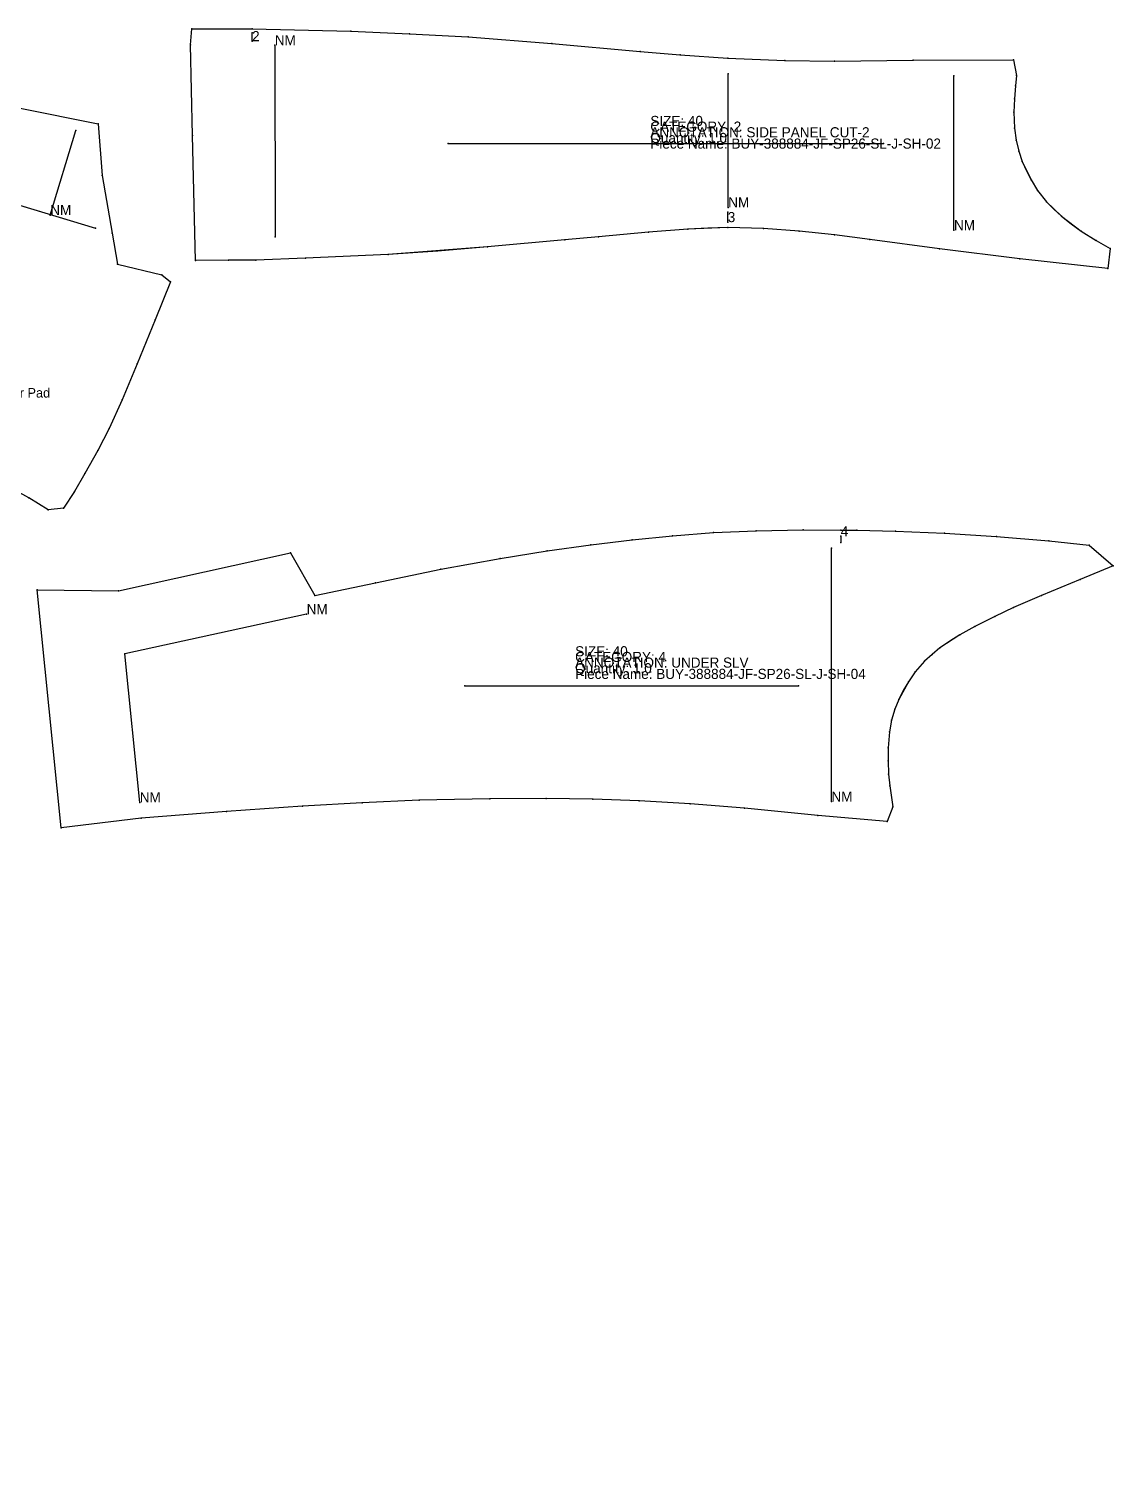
# Model space of a CAD drawing. Extents: x 0 to 88.2, y -0.1 to 37.4.
# Drawn here: x 28.69 to 55.52, y 1.75 to 37.39 of the extents above; entities that cross this region are included whole.
import ezdxf

# ---------------------------------------------------------------- set-up
doc = ezdxf.new("R2010")
doc.units = 0

# ---------------------------------------------------------------- blocks, each defined once
blk = doc.blocks.new('BUY-388884-JF-SP26-SL-J-SH-01_40')
at = {"layer": '1'}
for points in [[(1.2035, 32.8395), (1.2596, 33.8748), (1.7503, 34.9284), (2.3394, 35.5161), (3.0404, 35.9955), (4.5432, 36.6204), (6.9909, 37.1449), (7.5167, 37.2145), (8.618, 37.3194), (9.6192, 37.3773), (10.5366, 37.3903), (12.9979, 37.3865), (14.9663, 37.3831), (15.6615, 37.3534), (16.1198, 37.3339), (16.9328, 37.2929), (18.2757, 37.1989), (20.1391, 36.9662), (22.051, 36.6309), (24.5077, 36.1925), (27.1652, 35.692), (28.4767, 35.4282), (30.4065, 35.0399)], [(30.4065, 35.0399), (30.5025, 33.7591), (30.5025, 33.7591), (30.7493, 32.3377), (30.8837, 31.5639)], [(0, 32.5254), (0.2916, 32.8395), (1.2035, 32.8395)], [(0.4333, 26.7179), (0, 32.5254)], [(11.5008, 31.5987), (11.4862, 27.3405)], [(11.7878, 26.5994), (11.4989, 30.6916), (11.5008, 31.5987)], [(30.8837, 31.5639), (31.9813, 31.3022), (32.1934, 31.1286)], [(32.1934, 31.1286), (31.8126, 30.1933), (31.3743, 29.1035), (30.9967, 28.2075), (30.6788, 27.505), (30.4008, 26.9566), (30.0791, 26.3839), (29.8163, 25.9419), (29.5463, 25.5292), (29.1709, 25.4903)], [(29.1709, 25.4903), (28.6872, 25.7836), (28.0669, 26.1333), (27.4938, 26.4276), (26.9302, 26.6956), (26.4099, 26.9173), (25.8372, 27.1379), (25.8372, 27.1379), (25.4129, 27.2663), (24.9922, 27.3675), (24.5606, 27.4476), (24.135, 27.5022), (23.9127, 27.5138), (23.7037, 27.5247), (23.2717, 27.5283), (22.9069, 27.5037), (22.6351, 27.4655), (22.4306, 27.4226), (22.4306, 27.4226), (22.2373, 27.3641), (22.0624, 27.2934), (21.9169, 27.2199), (21.781, 27.1345), (21.6463, 27.0265), (21.5086, 26.8835), (21.3944, 26.7225), (21.2919, 26.5492), (21.2919, 26.5492), (21.2118, 26.3858), (21.113, 26.1366), (21.0269, 25.8982)], [(11.4862, 27.3405), (9.3385, 27.1408), (7.2634, 26.9716), (5.8148, 26.8893), (4.3652, 26.826), (1.9323, 26.7578), (1.9323, 26.7578), (0.4333, 26.7179)], [(21.0269, 25.8982), (18.7586, 26.3026), (17.6564, 26.4758), (16.5517, 26.6292), (15.589, 26.7189), (14.4889, 26.7721), (13.4844, 26.7367), (11.7878, 26.5994)]]:
    blk.add_lwpolyline(points, dxfattribs=at)
at = {"layer": '10'}
for p, q in [((22.7917, 33.0032), (22.7917, 32.0032)), ((10.1249, 31.1739), (10.1249, 30.6159)), ((22.4306, 27.7116), (22.4306, 28.319)), ((1.9323, 27.0134), (1.9323, 27.1518))]:
    blk.add_line(p, q, dxfattribs=at)
at = {"layer": '11'}
blk.add_lwpolyline([(11.4988, 31.101), (13.902, 31.101), (13.961, 31.1994), (14.0201, 31.101), (14.3595, 31.101), (17.6164, 31.101)], dxfattribs=at)
at = {"layer": '2'}
for p in [(10.5366, 37.3903), (13.961, 37.1007), (14.9602, 37.1071), (14.9663, 37.3831), (2.5002, 36.47), (2.5002, 36.47), (14.4679, 36.47), (19.6212, 36.47), (19.6212, 36.47), (14.4679, 35.6824), (27.1652, 35.692), (30.4065, 35.0399), (30.4065, 35.0399), (29.8524, 34.8703), (5.5334, 33.5105), (21.64, 33.5105), (30.5025, 33.7591), (30.5025, 33.7591), (0.2916, 32.8395), (1.2035, 32.8395), (1.2035, 32.8395), (22.7917, 33.0032), (22.7917, 33.0032), (22.7917, 33.0032), (22.7917, 33.0032), (23.5418, 33.0032), (23.5418, 33.0032), (23.9168, 33.0032), (0, 32.5254), (0, 32.5254), (29.2208, 32.7829), (30.3358, 32.456), (30.7493, 32.3377), (1.564, 31.7237), (11.6888, 31.7237), (22.7917, 32.0032), (11.5008, 31.5987), (11.5008, 31.5987), (13.961, 31.476), (30.8837, 31.5639), (30.8837, 31.5639), (10.1249, 31.1739), (10.1249, 31.1739), (10.7591, 31.1739), (11.4988, 31.101), (13.902, 31.101), (13.961, 31.1994), (14.0201, 31.101), (14.3595, 31.101), (17.6164, 31.101), (31.9813, 31.3022), (32.1934, 31.1286), (32.1934, 31.1286), (11.4989, 30.6916), (13.961, 30.726), (10.1249, 30.6159), (31.8126, 30.1933), (22.7917, 29.3244), (23.5428, 29.3244), (23.5428, 29.3244), (23.5428, 29.3244), (24.3063, 29.2549), (24.3063, 29.2549), (24.3063, 29.2549), (22.4306, 28.319), (24.2818, 27.8806), (22.4306, 27.7116), (1.9323, 27.1518), (2.5002, 27.1679), (11.4862, 27.3405), (11.4862, 27.3405), (13.961, 27.1558), (22.4306, 27.4226), (25.8372, 27.1379), (1.9323, 27.0134), (1.9323, 26.7578), (1.9323, 26.7578), (0.4333, 26.7179), (0.4333, 26.7179), (11.7878, 26.5994), (11.7878, 26.5994), (19.6212, 26.5491), (21.2919, 26.5492), (30.0791, 26.3839), (21.0269, 25.8982), (21.0269, 25.8982), (29.1709, 25.4903), (29.1709, 25.4903), (29.5463, 25.5292)]:
    blk.add_point(p, dxfattribs=at)
at = {"layer": '3'}
for p in [(6.9909, 37.1449), (7.5167, 37.2145), (8.618, 37.3194), (9.6192, 37.3773), (12.9979, 37.3865), (15.6615, 37.3534), (16.1198, 37.3339), (16.9328, 37.2929), (18.2757, 37.1989), (20.1391, 36.9662), (4.5432, 36.6204), (22.051, 36.6309), (3.0404, 35.9955), (24.5077, 36.1925), (2.3394, 35.5161), (28.4767, 35.4282), (1.7503, 34.9284), (1.2596, 33.8748), (31.3743, 29.1035), (30.9967, 28.2075), (22.6351, 27.4655), (22.9069, 27.5037), (23.2717, 27.5283), (23.7037, 27.5247), (23.9127, 27.5138), (24.135, 27.5022), (24.5606, 27.4476), (30.6788, 27.505), (9.3385, 27.1408), (21.781, 27.1345), (21.9169, 27.2199), (22.0624, 27.2934), (22.2373, 27.3641), (22.4306, 27.4226), (24.9922, 27.3675), (25.4129, 27.2663), (25.8372, 27.1379), (4.3652, 26.826), (5.8148, 26.8893), (7.2634, 26.9716), (13.4844, 26.7367), (14.4889, 26.7721), (21.5086, 26.8835), (21.6463, 27.0265), (26.4099, 26.9173), (30.4008, 26.9566), (15.589, 26.7189), (16.5517, 26.6292), (17.6564, 26.4758), (21.2118, 26.3858), (21.2919, 26.5492), (21.3944, 26.7225), (26.9302, 26.6956), (27.4938, 26.4276), (18.7586, 26.3026), (21.113, 26.1366), (28.0669, 26.1333), (28.6872, 25.7836), (29.8163, 25.9419)]:
    blk.add_point(p, dxfattribs=at)
at = {"layer": '4'}
for p in [(7.5167, 37.2145, 0.1181), (12.9979, 37.3865, 0.1181), (14.9663, 37.3831, 0.1181), (16.9328, 37.2929, 0.1181), (22.051, 36.6309, 0.1181), (28.4767, 35.4282, 0.1181), (30.5025, 33.7591, 0.1181), (30.7493, 32.3377, 0.1181), (31.8126, 30.1933, 0.1181), (23.9127, 27.5138, 0.1181), (22.4306, 27.4226, 0.1181), (25.8372, 27.1379, 0.1181), (1.9323, 26.7578, 0.1181), (16.5517, 26.6292, 0.1181), (21.2919, 26.5492, 0.1181), (30.0791, 26.3839, 0.1181)]:
    blk.add_point(p, dxfattribs=at)
at = {"layer": '5'}
blk.add_line((5.5334, 33.5105), (21.64, 33.5105), dxfattribs=at)
at = {"layer": '7'}
blk.add_line((5.5334, 33.5105), (21.64, 33.5105), dxfattribs=at)
at = {"layer": '8'}
for p, q in [((13.961, 31.476), (13.961, 37.1007)), ((14.9602, 37.1071), (30.3358, 32.456)), ((2.5002, 27.1679), (2.5002, 36.47)), ((2.5002, 36.47), (19.6212, 36.47)), ((14.4679, 36.47), (14.4679, 35.6824)), ((19.6212, 26.5491), (19.6212, 36.47)), ((29.2208, 32.7829), (29.8524, 34.8703)), ((22.7917, 33.0032), (23.5428, 29.3244)), ((22.7917, 33.0032), (23.5418, 33.0032)), ((23.5418, 33.0032), (24.3063, 29.2549)), ((11.6888, 31.7237), (1.564, 31.7237)), ((13.961, 27.1558), (13.961, 30.726)), ((23.5428, 29.3244), (22.7917, 29.3244)), ((23.5428, 29.3244), (24.3063, 29.2549)), ((24.3063, 29.2549), (24.2818, 27.8806))]:
    blk.add_line(p, q, dxfattribs=at)
at = {"layer": '84'}
for points in [[(1.2035, 32.8395), (1.2077, 33.3608), (1.223, 33.6193), (1.2596, 33.8748), (1.3444, 34.1539), (1.4578, 34.4231), (1.5926, 34.6825), (1.7503, 34.9284), (1.8813, 35.0899), (2.0249, 35.2407), (2.3394, 35.5161), (2.6786, 35.7726), (3.0404, 35.9955), (3.4042, 36.1788), (3.7768, 36.3436), (4.1567, 36.4913), (4.5432, 36.6204), (5.1472, 36.7835), (5.7577, 36.9217), (6.3727, 37.0417), (6.9909, 37.1449), (7.5167, 37.2145), (8.618, 37.3194), (9.6192, 37.3773), (10.5366, 37.3903), (12.9979, 37.3865), (14.9663, 37.3831), (15.6615, 37.3534), (16.1198, 37.3339), (16.9328, 37.2929), (17.6047, 37.252), (18.2757, 37.1989), (19.2088, 37.0944), (20.1391, 36.9662), (21.096, 36.8047), (22.051, 36.6309), (24.5077, 36.1925), (27.1652, 35.692), (28.4767, 35.4282), (30.4065, 35.0399)], [(30.4065, 35.0399), (30.5025, 33.7591), (30.5025, 33.7591), (30.7493, 32.3377), (30.8837, 31.5639)], [(0, 32.5254), (0.2916, 32.8395), (1.2035, 32.8395)], [(0.4333, 26.7179), (0, 32.5254)], [(11.5008, 31.5987), (11.4862, 27.3405)], [(11.7878, 26.5994), (11.4989, 30.6916), (11.5008, 31.5987)], [(30.8837, 31.5639), (31.9813, 31.3022), (32.1934, 31.1286)], [(32.1934, 31.1286), (31.8126, 30.1933), (31.3743, 29.1035), (30.9967, 28.2075), (30.6788, 27.505), (30.4008, 26.9566), (30.0791, 26.3839), (29.8163, 25.9419), (29.5463, 25.5292), (29.1709, 25.4903)], [(29.1709, 25.4903), (28.6872, 25.7836), (28.0669, 26.1333), (27.4938, 26.4276), (26.9302, 26.6956), (26.4099, 26.9173), (25.8372, 27.1379), (25.8372, 27.1379), (25.4129, 27.2663), (24.9922, 27.3675), (24.5606, 27.4476), (24.135, 27.5022), (23.9127, 27.5138), (23.7037, 27.5247), (23.2717, 27.5283), (22.9069, 27.5037), (22.6351, 27.4655), (22.4306, 27.4226), (22.4306, 27.4226), (22.2373, 27.3641), (22.0624, 27.2934), (21.9169, 27.2199), (21.781, 27.1345), (21.6463, 27.0265), (21.5086, 26.8835), (21.3944, 26.7225), (21.2919, 26.5492), (21.2919, 26.5492), (21.2118, 26.3858), (21.113, 26.1366), (21.0269, 25.8982)], [(11.4862, 27.3405), (9.3385, 27.1408), (7.2634, 26.9716), (5.8148, 26.8893), (4.3652, 26.826), (1.9323, 26.7578), (1.9323, 26.7578), (0.4333, 26.7179)], [(21.0269, 25.8982), (18.7586, 26.3026), (17.6564, 26.4758), (16.5517, 26.6292), (15.589, 26.7189), (15.0392, 26.7541), (14.4889, 26.7721), (13.9864, 26.7623), (13.4844, 26.7367), (11.7878, 26.5994)]]:
    blk.add_lwpolyline(points, dxfattribs=at)
at = {"layer": '85'}
for points in [[(13.961, 31.476), (13.961, 37.1007)], [(14.9602, 37.1071), (30.3358, 32.456)], [(2.5002, 27.1679), (2.5002, 36.47)], [(2.5002, 36.47), (19.6212, 36.47)], [(14.4679, 36.47), (14.4679, 35.6824)], [(19.6212, 26.5491), (19.6212, 36.47)], [(29.2208, 32.7829), (29.8524, 34.8703)], [(22.7917, 33.0032), (23.5428, 29.3244)], [(22.7917, 33.0032), (23.5418, 33.0032)], [(23.5418, 33.0032), (24.3063, 29.2549)], [(11.6888, 31.7237), (1.564, 31.7237)], [(13.961, 27.1558), (13.961, 30.726)], [(23.5428, 29.3244), (22.7917, 29.3244)], [(23.5428, 29.3244), (24.3063, 29.2549)], [(24.3063, 29.2549), (24.2818, 27.8806)]]:
    blk.add_lwpolyline(points, dxfattribs=at)
at = {"layer": '86'}
blk.add_lwpolyline([(11.4988, 31.101), (13.902, 31.101), (13.961, 31.1994), (14.0201, 31.101), (14.3595, 31.101), (17.6164, 31.101)], dxfattribs=at)
at = {"layer": '9'}
for p, q in [((22.7917, 33.0032), (23.9168, 33.0032)), ((10.7591, 31.1739), (10.1249, 31.1739))]:
    blk.add_line(p, q, dxfattribs=at)
at = {"layer": '1'}
for s, p in [('SIZE: 40', (16.0967, 32.0003)), ('CATEGORY: 1-1123', (16.0967, 31.8603)), ('ANNOTATION: FRONT', (16.0967, 31.7203)), ('Quantity: 1,0', (16.0967, 31.5803)), ('Piece Name: BUY-388884-JF-SP26-SL-J-SH-01', (16.0967, 31.4403))]:
    blk.add_text(s, height=0.25, dxfattribs=at).set_placement(p)
at = {"layer": '10'}
for s, p in [('8', (22.7917, 33.0032)), (':', (10.1249, 31.1739)), ('3', (22.4306, 27.7116)), ('2', (1.9323, 27.0134))]:
    blk.add_text(s, height=0.25, dxfattribs=at).set_placement(p)
at = {"layer": '15'}
blk.add_text('Without Shoulder Pad', height=0.236, dxfattribs=at).set_placement((26.1481, 28.2665))
at = {"layer": '8'}
for p in [(14.9602, 37.1071), (2.5002, 36.47), (14.4679, 36.47), (22.7917, 33.0032), (22.7917, 33.0032), (23.5418, 33.0032), (29.2208, 32.7829), (11.6888, 31.7237), (13.961, 31.476), (23.5428, 29.3244), (23.5428, 29.3244), (24.3063, 29.2549), (2.5002, 27.1679), (13.961, 27.1558), (19.6212, 26.5491)]:
    blk.add_text('NM', height=0.25, dxfattribs=at).set_placement(p)
at = {"layer": '85'}
for p in [(14.9602, 37.1071), (2.5002, 36.47), (14.4679, 36.47), (22.7917, 33.0032), (22.7917, 33.0032), (23.5418, 33.0032), (29.2208, 32.7829), (11.6888, 31.7237), (13.961, 31.476), (23.5428, 29.3244), (23.5428, 29.3244), (24.3063, 29.2549), (2.5002, 27.1679), (13.961, 27.1558), (19.6212, 26.5491)]:
    blk.add_text('NM', height=0.25, dxfattribs=at).set_placement(p)
at = {"layer": '9'}
for s, p in [('7', (22.7917, 33.0032)), ('9', (10.7591, 31.1739))]:
    blk.add_text(s, height=0.25, dxfattribs=at).set_placement(p)
blk = doc.blocks.new('BUY-388884-JF-SP26-SL-J-SH-02_40')
at = {"layer": '1'}
for points in [[(32.8122, 31.6551), (32.7439, 34.7494), (32.6933, 36.9935), (32.7197, 37.3874)], [(32.7197, 37.3874), (34.2194, 37.3904), (34.2194, 37.3904), (36.6591, 37.3286), (38.1089, 37.2691), (39.5577, 37.1907), (41.6333, 37.027), (43.8207, 36.8298), (44.8063, 36.7478), (45.9906, 36.6674), (47.3952, 36.6089), (48.6282, 36.5878), (50.5701, 36.6118), (53.0551, 36.6197)], [(53.0551, 36.6197), (53.1321, 36.2314), (53.1024, 35.9808), (53.078, 35.6543), (53.0663, 35.3273), (53.0827, 34.928), (53.0827, 34.928), (53.1201, 34.6346), (53.1853, 34.361), (53.2721, 34.111), (53.4925, 33.6523), (53.653, 33.3911), (53.8752, 33.1111), (54.246, 32.7586), (54.7296, 32.3831), (55.102, 32.1553), (55.4471, 31.958)], [(55.3913, 31.4611), (53.213, 31.6981), (51.2245, 31.9481), (49.4978, 32.1787), (48.6258, 32.2907), (47.7519, 32.3858), (46.8686, 32.4476), (45.9835, 32.4725), (45.9835, 32.4725), (45.0012, 32.434), (44.0207, 32.357), (42.7844, 32.2437), (41.9502, 32.1677), (40.0385, 31.9935), (37.5845, 31.8063), (35.533, 31.7196), (34.3072, 31.6679), (33.6346, 31.6622), (32.8122, 31.6551)], [(55.4471, 31.958), (55.3913, 31.4611)]]:
    blk.add_lwpolyline(points, dxfattribs=at)
at = {"layer": '10'}
for p, q in [((34.2148, 37.0843), (34.2148, 37.2943)), ((45.9855, 32.6066), (45.9855, 32.8565))]:
    blk.add_line(p, q, dxfattribs=at)
at = {"layer": '2'}
for p in [(32.7197, 37.3874), (32.7197, 37.3874), (34.2148, 37.2943), (34.2148, 37.0843), (34.2194, 37.3904), (34.2194, 37.3904), (32.6933, 36.9935), (34.7776, 36.9826), (53.0551, 36.6197), (53.0551, 36.6197), (45.9978, 36.273), (51.5836, 36.225), (53.1321, 36.2314), (53.0827, 34.928), (39.0699, 34.554), (49.8391, 34.554), (45.9855, 32.8565), (45.9978, 32.9725), (45.9835, 32.4725), (45.9855, 32.6066), (34.7819, 32.2419), (42.7844, 32.2437), (51.5836, 32.4068), (55.4471, 31.958), (55.4471, 31.958), (32.8122, 31.6551), (32.8122, 31.6551), (55.3913, 31.4611), (55.3913, 31.4611)]:
    blk.add_point(p, dxfattribs=at)
at = {"layer": '3'}
for p in [(36.6591, 37.3286), (38.1089, 37.2691), (39.5577, 37.1907), (41.6333, 37.027), (43.8207, 36.8298), (44.8063, 36.7478), (45.9906, 36.6674), (47.3952, 36.6089), (48.6282, 36.5878), (50.5701, 36.6118), (53.078, 35.6543), (53.1024, 35.9808), (53.0663, 35.3273), (53.0827, 34.928), (32.7439, 34.7494), (53.1201, 34.6346), (53.1853, 34.361), (53.2721, 34.111), (53.4925, 33.6523), (53.653, 33.3911), (53.8752, 33.1111), (45.0012, 32.434), (45.9835, 32.4725), (46.8686, 32.4476), (54.246, 32.7586), (41.9502, 32.1677), (44.0207, 32.357), (47.7519, 32.3858), (48.6258, 32.2907), (49.4978, 32.1787), (54.7296, 32.3831), (55.102, 32.1553), (35.533, 31.7196), (37.5845, 31.8063), (40.0385, 31.9935), (51.2245, 31.9481), (33.6346, 31.6622), (34.3072, 31.6679), (53.213, 31.6981)]:
    blk.add_point(p, dxfattribs=at)
at = {"layer": '4'}
for p in [(34.2194, 37.3904, 0.1181), (43.8207, 36.8298, 0.1181), (48.6282, 36.5878, 0.1181), (53.0827, 34.928, 0.1181), (32.7439, 34.7494, 0.1181), (45.9835, 32.4725, 0.1181), (51.2245, 31.9481, 0.1181), (34.3072, 31.6679, 0.1181)]:
    blk.add_point(p, dxfattribs=at)
at = {"layer": '5'}
blk.add_line((39.0699, 34.554), (49.8391, 34.554), dxfattribs=at)
at = {"layer": '7'}
blk.add_line((39.0699, 34.554), (49.8391, 34.554), dxfattribs=at)
at = {"layer": '8'}
for p, q in [((34.7776, 36.9826), (34.7819, 32.2419)), ((45.9978, 32.9725), (45.9978, 36.273)), ((51.5836, 32.4068), (51.5836, 36.225))]:
    blk.add_line(p, q, dxfattribs=at)
at = {"layer": '84'}
for points in [[(32.8122, 31.6551), (32.7439, 34.7494), (32.6933, 36.9935), (32.7197, 37.3874)], [(32.7197, 37.3874), (34.2194, 37.3904), (34.2194, 37.3904), (36.6591, 37.3286), (38.1089, 37.2691), (39.5577, 37.1907), (41.6333, 37.027), (43.8207, 36.8298), (44.8063, 36.7478), (45.9906, 36.6674), (47.3952, 36.6089), (48.6282, 36.5878), (50.5701, 36.6118), (53.0551, 36.6197)], [(53.0551, 36.6197), (53.1321, 36.2314), (53.1024, 35.9808), (53.078, 35.6543), (53.0663, 35.3273), (53.0827, 34.928), (53.0827, 34.928), (53.1201, 34.6346), (53.1853, 34.361), (53.2721, 34.111), (53.3762, 33.8787), (53.4925, 33.6523), (53.653, 33.3911), (53.8752, 33.1111), (54.0554, 32.9294), (54.246, 32.7586), (54.483, 32.5645), (54.7296, 32.3831), (55.102, 32.1553), (55.4471, 31.958)], [(55.3913, 31.4611), (53.213, 31.6981), (51.2245, 31.9481), (49.4978, 32.1787), (48.6258, 32.2907), (47.7519, 32.3858), (46.8686, 32.4476), (45.9835, 32.4725), (45.9835, 32.4725), (45.4921, 32.4596), (45.0012, 32.434), (44.0207, 32.357), (42.7844, 32.2437), (41.9502, 32.1677), (40.0385, 31.9935), (38.812, 31.8925), (37.5845, 31.8063), (35.533, 31.7196), (34.3072, 31.6679), (33.6346, 31.6622), (32.8122, 31.6551)], [(55.4471, 31.958), (55.3913, 31.4611)]]:
    blk.add_lwpolyline(points, dxfattribs=at)
at = {"layer": '85'}
for points in [[(34.7776, 36.9826), (34.7819, 32.2419)], [(45.9978, 32.9725), (45.9978, 36.273)], [(51.5836, 32.4068), (51.5836, 36.225)]]:
    blk.add_lwpolyline(points, dxfattribs=at)
at = {"layer": '1'}
for s, p in [('ANNOTATION: SIDE PANEL CUT-2', (44.0702, 34.7057)), ('SIZE: 40', (44.0702, 34.9857)), ('CATEGORY: 2', (44.0702, 34.8457)), ('Quantity: 1,0', (44.0702, 34.5657)), ('Piece Name: BUY-388884-JF-SP26-SL-J-SH-02', (44.0702, 34.4257))]:
    blk.add_text(s, height=0.25, dxfattribs=at).set_placement(p)
at = {"layer": '10'}
for s, p in [('2', (34.2148, 37.0843)), ('3', (45.9855, 32.6066))]:
    blk.add_text(s, height=0.25, dxfattribs=at).set_placement(p)
at = {"layer": '8'}
for p in [(34.7776, 36.9826), (45.9978, 32.9725), (51.5836, 32.4068)]:
    blk.add_text('NM', height=0.25, dxfattribs=at).set_placement(p)
at = {"layer": '85'}
for p in [(34.7776, 36.9826), (45.9978, 32.9725), (51.5836, 32.4068)]:
    blk.add_text('NM', height=0.25, dxfattribs=at).set_placement(p)
blk = doc.blocks.new('BUY-388884-JF-SP26-SL-J-SH-04_40')
at = {"layer": '1'}
for points in [[(35.7643, 23.3684), (37.2658, 23.6807), (38.8857, 24.0178), (38.8857, 24.0178), (40.3497, 24.2869), (41.5145, 24.4726), (42.5973, 24.6225), (43.6195, 24.7447), (44.619, 24.8489), (45.6294, 24.9248), (46.6913, 24.9732), (47.8503, 24.9904), (48.7805, 24.9883), (49.1808, 24.9824), (50.1399, 24.9576), (51.3452, 24.9118), (52.6347, 24.8324), (53.9293, 24.7194), (54.9327, 24.6134)], [(54.9327, 24.6134), (55.5233, 24.1007)], [(28.8955, 23.5133), (30.9123, 23.4829), (30.9123, 23.4829), (35.1612, 24.4215)], [(35.1612, 24.4215), (35.7643, 23.3684)], [(55.5233, 24.1007), (54.7085, 23.7669), (53.7485, 23.3672), (53.0522, 23.0693), (52.5911, 22.8484), (52.1011, 22.6049), (51.7302, 22.3984), (51.2361, 22.0708), (51.0408, 21.9134), (50.8566, 21.7454), (50.6257, 21.4834), (50.4556, 21.2361), (50.2154, 20.7956), (50.1175, 20.5542), (50.0395, 20.2883), (49.9877, 20.0002), (49.9877, 20.0002), (49.954, 19.6041), (49.9513, 19.2781), (49.9615, 18.9517), (49.9926, 18.6619), (50.0664, 18.1387), (49.9302, 17.7757)], [(29.4875, 17.6187), (28.8955, 23.5133)], [(49.9302, 17.7757), (48.2177, 17.9242), (46.3976, 18.1057), (46.3976, 18.1057), (45.0561, 18.2108), (43.7934, 18.291), (42.6444, 18.3309), (41.4946, 18.3505), (40.0949, 18.3382), (38.3517, 18.3035), (36.9348, 18.2429), (35.461, 18.1592), (35.461, 18.1592), (33.5843, 18.0252), (31.4734, 17.8598), (31.4734, 17.8598), (29.4875, 17.6187)]]:
    blk.add_lwpolyline(points, dxfattribs=at)
at = {"layer": '10'}
blk.add_line((48.7806, 24.8339), (48.7806, 24.6792), dxfattribs=at)
at = {"layer": '2'}
for p in [(48.7806, 24.8339), (48.7806, 24.6792), (54.9327, 24.6134), (54.9327, 24.6134), (35.1612, 24.4215), (35.1612, 24.4215), (48.5507, 24.537), (38.8857, 24.0178), (55.5233, 24.1007), (55.5233, 24.1007), (28.8955, 23.5133), (28.8955, 23.5133), (30.9123, 23.4829), (30.9123, 23.4829), (35.7643, 23.3684), (35.7643, 23.3684), (35.5647, 22.9066), (52.5911, 22.8484), (31.0675, 21.928), (31.0675, 21.928), (39.4756, 21.1313), (47.7379, 21.1313), (49.9877, 20.0002), (31.4344, 18.2515), (48.5507, 18.2687), (31.4734, 17.8598), (31.4734, 17.8598), (35.461, 18.1592), (46.3976, 18.1057), (50.0664, 18.1387), (29.4875, 17.6187), (29.4875, 17.6187), (49.9302, 17.7757), (49.9302, 17.7757)]:
    blk.add_point(p, dxfattribs=at)
at = {"layer": '3'}
for p in [(46.6913, 24.9732), (47.8503, 24.9904), (48.7805, 24.9883), (49.1808, 24.9824), (50.1399, 24.9576), (42.5973, 24.6225), (43.6195, 24.7447), (44.619, 24.8489), (45.6294, 24.9248), (51.3452, 24.9118), (52.6347, 24.8324), (53.9293, 24.7194), (40.3497, 24.2869), (41.5145, 24.4726), (38.8857, 24.0178), (37.2658, 23.6807), (54.7085, 23.7669), (53.7485, 23.3672), (53.0522, 23.0693), (52.1011, 22.6049), (51.7302, 22.3984), (50.8566, 21.7454), (51.0408, 21.9134), (51.2361, 22.0708), (50.6257, 21.4834), (50.4556, 21.2361), (50.2154, 20.7956), (50.1175, 20.5542), (49.9877, 20.0002), (50.0395, 20.2883), (49.954, 19.6041), (49.9513, 19.2781), (49.9615, 18.9517), (49.9926, 18.6619), (36.9348, 18.2429), (38.3517, 18.3035), (40.0949, 18.3382), (41.4946, 18.3505), (42.6444, 18.3309), (43.7934, 18.291), (45.0561, 18.2108), (33.5843, 18.0252), (35.461, 18.1592), (46.3976, 18.1057), (48.2177, 17.9242)]:
    blk.add_point(p, dxfattribs=at)
at = {"layer": '4'}
for p in [(48.7805, 24.9883, 0.1181), (38.8857, 24.0178, 0.1181), (30.9123, 23.4829, 0.1181), (52.5911, 22.8484, 0.1181), (49.9877, 20.0002, 0.1181), (31.4734, 17.8598, 0.1181), (35.461, 18.1592, 0.1181), (46.3976, 18.1057, 0.1181)]:
    blk.add_point(p, dxfattribs=at)
at = {"layer": '5'}
blk.add_line((39.4756, 21.1313), (47.7379, 21.1313), dxfattribs=at)
at = {"layer": '7'}
blk.add_line((39.4756, 21.1313), (47.7379, 21.1313), dxfattribs=at)
at = {"layer": '8'}
for p, q in [((48.5507, 18.2687), (48.5507, 24.537)), ((35.5647, 22.9066), (31.0675, 21.928)), ((31.4344, 18.2515), (31.0675, 21.928))]:
    blk.add_line(p, q, dxfattribs=at)
at = {"layer": '84'}
for points in [[(35.7643, 23.3684), (37.2658, 23.6807), (38.8857, 24.0178), (38.8857, 24.0178), (40.3497, 24.2869), (41.5145, 24.4726), (42.5973, 24.6225), (43.6195, 24.7447), (44.619, 24.8489), (45.6294, 24.9248), (46.6913, 24.9732), (47.8503, 24.9904), (48.7805, 24.9883), (49.1808, 24.9824), (50.1399, 24.9576), (51.3452, 24.9118), (52.6347, 24.8324), (53.9293, 24.7194), (54.9327, 24.6134)], [(54.9327, 24.6134), (55.5233, 24.1007)], [(28.8955, 23.5133), (30.9123, 23.4829), (30.9123, 23.4829), (35.1612, 24.4215)], [(35.1612, 24.4215), (35.7643, 23.3684)], [(55.5233, 24.1007), (54.7085, 23.7669), (53.7485, 23.3672), (53.0522, 23.0693), (52.5911, 22.8484), (52.1011, 22.6049), (51.7302, 22.3984), (51.4797, 22.2398), (51.2361, 22.0708), (51.0408, 21.9134), (50.8566, 21.7454), (50.6257, 21.4834), (50.4556, 21.2361), (50.3296, 21.019), (50.2154, 20.7956), (50.1175, 20.5542), (50.0395, 20.2883), (49.9877, 20.0002), (49.9877, 20.0002), (49.954, 19.6041), (49.9513, 19.2781), (49.9615, 18.9517), (49.9926, 18.6619), (50.0664, 18.1387), (49.9302, 17.7757)], [(29.4875, 17.6187), (28.8955, 23.5133)], [(49.9302, 17.7757), (48.2177, 17.9242), (46.3976, 18.1057), (46.3976, 18.1057), (45.0561, 18.2108), (43.7934, 18.291), (42.6444, 18.3309), (41.4946, 18.3505), (40.0949, 18.3382), (38.3517, 18.3035), (36.9348, 18.2429), (35.461, 18.1592), (35.461, 18.1592), (33.5843, 18.0252), (31.4734, 17.8598), (31.4734, 17.8598), (29.4875, 17.6187)]]:
    blk.add_lwpolyline(points, dxfattribs=at)
at = {"layer": '85'}
for points in [[(48.5507, 18.2687), (48.5507, 24.537)], [(35.5647, 22.9066), (31.0675, 21.928)], [(31.4344, 18.2515), (31.0675, 21.928)]]:
    blk.add_lwpolyline(points, dxfattribs=at)
at = {"layer": '1'}
for s, p in [('SIZE: 40', (42.2094, 21.8645)), ('ANNOTATION: UNDER SLV', (42.2094, 21.5845)), ('CATEGORY: 4', (42.2094, 21.7245)), ('Quantity: 1,0', (42.2094, 21.4445)), ('Piece Name: BUY-388884-JF-SP26-SL-J-SH-04', (42.2094, 21.3045))]:
    blk.add_text(s, height=0.25, dxfattribs=at).set_placement(p)
at = {"layer": '10'}
blk.add_text('4', height=0.25, dxfattribs=at).set_placement((48.7806, 24.8339))
at = {"layer": '8'}
for p in [(35.5647, 22.9066), (31.4344, 18.2515), (48.5507, 18.2687)]:
    blk.add_text('NM', height=0.25, dxfattribs=at).set_placement(p)
at = {"layer": '85'}
for p in [(35.5647, 22.9066), (31.4344, 18.2515), (48.5507, 18.2687)]:
    blk.add_text('NM', height=0.25, dxfattribs=at).set_placement(p)

msp = doc.modelspace()

# ---------------------------------------------------------------- block references
at = {"layer": '1'}
for name in ['BUY-388884-JF-SP26-SL-J-SH-01_40', 'BUY-388884-JF-SP26-SL-J-SH-02_40', 'BUY-388884-JF-SP26-SL-J-SH-04_40']:
    msp.add_blockref(name, (0, 0), dxfattribs=at)

doc.saveas('drawing.dxf')
